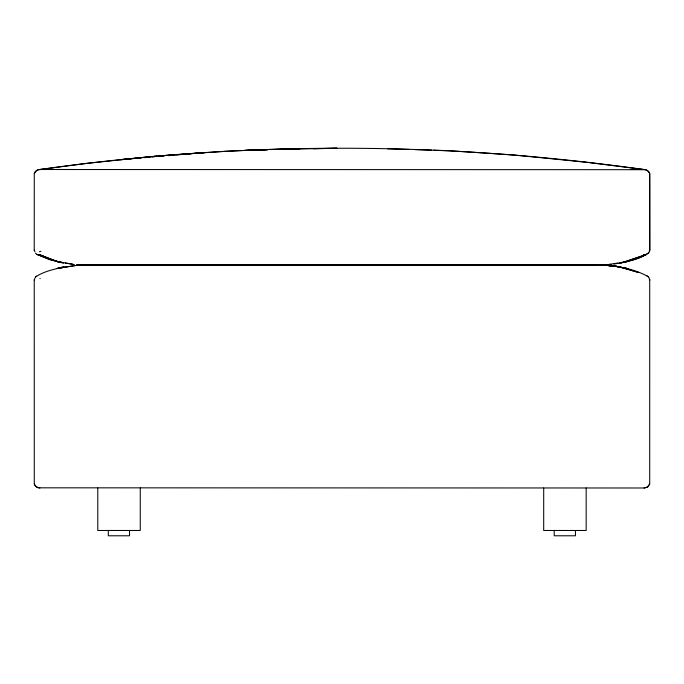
<?xml version="1.0" encoding="UTF-8"?>
<svg xmlns="http://www.w3.org/2000/svg" width="684" height="684" viewBox="0 0 684 684"><rect width="100%" height="100%" fill="white"/><g stroke="black" fill="none" stroke-linecap="round" stroke-linejoin="round"><path stroke-width="0.51" stroke-dasharray="3.42 2.56" d="M39.416 278.354L40.954 278.858"/><path stroke-width="1.03" d="M34.226 250.233L34.285 173.488L36.363 170.461L39.911 169.512M97.786 488.008L97.786 530.476L140.263 530.476L140.263 488.008M108.303 530.476L108.303 535.786L129.532 535.786L129.532 530.476M543.703 488.008L543.694 530.476L586.171 530.476L586.171 488.008M644.071 487.991L647.628 487.034L649.714 484.016L649.723 279.243M34.2 279.961L34.935 278.354M649.697 484.007L647.543 486.999L644.422 487.991L38.09 487.82L35.055 485.666L34.285 484.016L34.234 279.833M34.277 173.539L35.055 171.906L38.09 169.692M649.022 252.524C639.155 259.86 625.834 261.818 613.907 264.067M35.132 277.319C43.349 271.334 54.045 269.393 63.774 266.88L57.858 268.35L62.971 267.521M649.056 251.746L649.8 250.113L649.697 173.497L647.628 170.47L644.071 169.512M35.465 276.952L36.432 276.088M648.859 252.781C640.6 258.492 630.263 260.724 620.576 263.16M37.8 254.619L39.296 254.619L58.362 261.861L49.376 259.424L37.15 254.457L39.296 254.619L57.217 261.604L63.407 263.16M39.416 251.746L40.954 251.242M619.08 263.16L627.202 261.527L619.858 262.699M57.858 268.35L65.245 266.88M66.04 267.025L68.092 266.692M70.136 266.367L77.301 265.204L597.226 265.195M617.763 263.041L606.221 264.879L76.617 264.836M57.088 268.47L76.899 265.324L83.38 265.05L600.612 265.05L611.094 264.349M643.653 169.495C443.916 141.229 240.212 141.118 40.476 169.444L74.778 169.495M156.61 156.097L86.654 163.365L40.057 169.495L42.023 169.495M193.752 153.515L204.354 152.626L159.073 155.935L120.615 159.637L134.397 158.483M136.518 158.303L140.759 157.953M143.931 157.688L148.172 157.329M152.412 156.978L154.533 156.798M160.894 156.268L164.075 156.003M168.315 155.644L172.556 155.294M176.788 154.935L182.089 154.49M185.27 154.225L191.631 153.695M159.073 155.935L225.6 151.241L267.384 149.505M267.324 149.685L245.171 150.386L251.575 150.232M274.703 149.454L336.99 148.214L313.503 148.77M269.496 149.454L298.959 148.693M255.85 150.129L267.589 149.856M284.672 149.454L299.626 149.103M630.922 169.495L643.943 169.504L589.437 162.655M39.569 169.512L645.901 169.692L648.936 171.838L649.723 173.514L649.723 250.866M600.424 265.195L605.768 265.195L620.217 266.88M387.495 148.779L409.562 149.463M414.812 149.625L431.63 150.147M433.733 150.206L449.491 150.694L514.727 155.037L587.342 162.39M600.612 265.05C617.019 265.879 633.914 268.564 648.355 276.738M39.911 487.991L36.363 487.042L34.277 483.973M614.754 266.358L605.768 265.195L613.907 266.435M616.754 266.623L626.116 268.29L621.029 267.512M628.194 268.718L614.651 265.982L619.824 266.837M36.791 254.251L49.821 259.612L63.338 262.656M65.39 262.989L72.572 264.186M57.217 261.604L74.351 264.571M614.651 265.982L626.116 268.29M37.15 254.457L43.725 256.509M38.749 254.799L43.528 256.491M646.713 275.592L649.022 277.584M35.457 253.14L36.423 254.012M34.935 251.746L34.2 250.139M649.056 278.354L649.8 279.987M575.441 530.476L575.441 535.786L554.211 535.786L554.211 530.476M645.243 254.799L625.21 261.656L646.192 254.619L643.653 254.457L645.243 254.799M626.305 268.752L623.056 268L638.976 272.608L626.305 268.752"/></g></svg>
